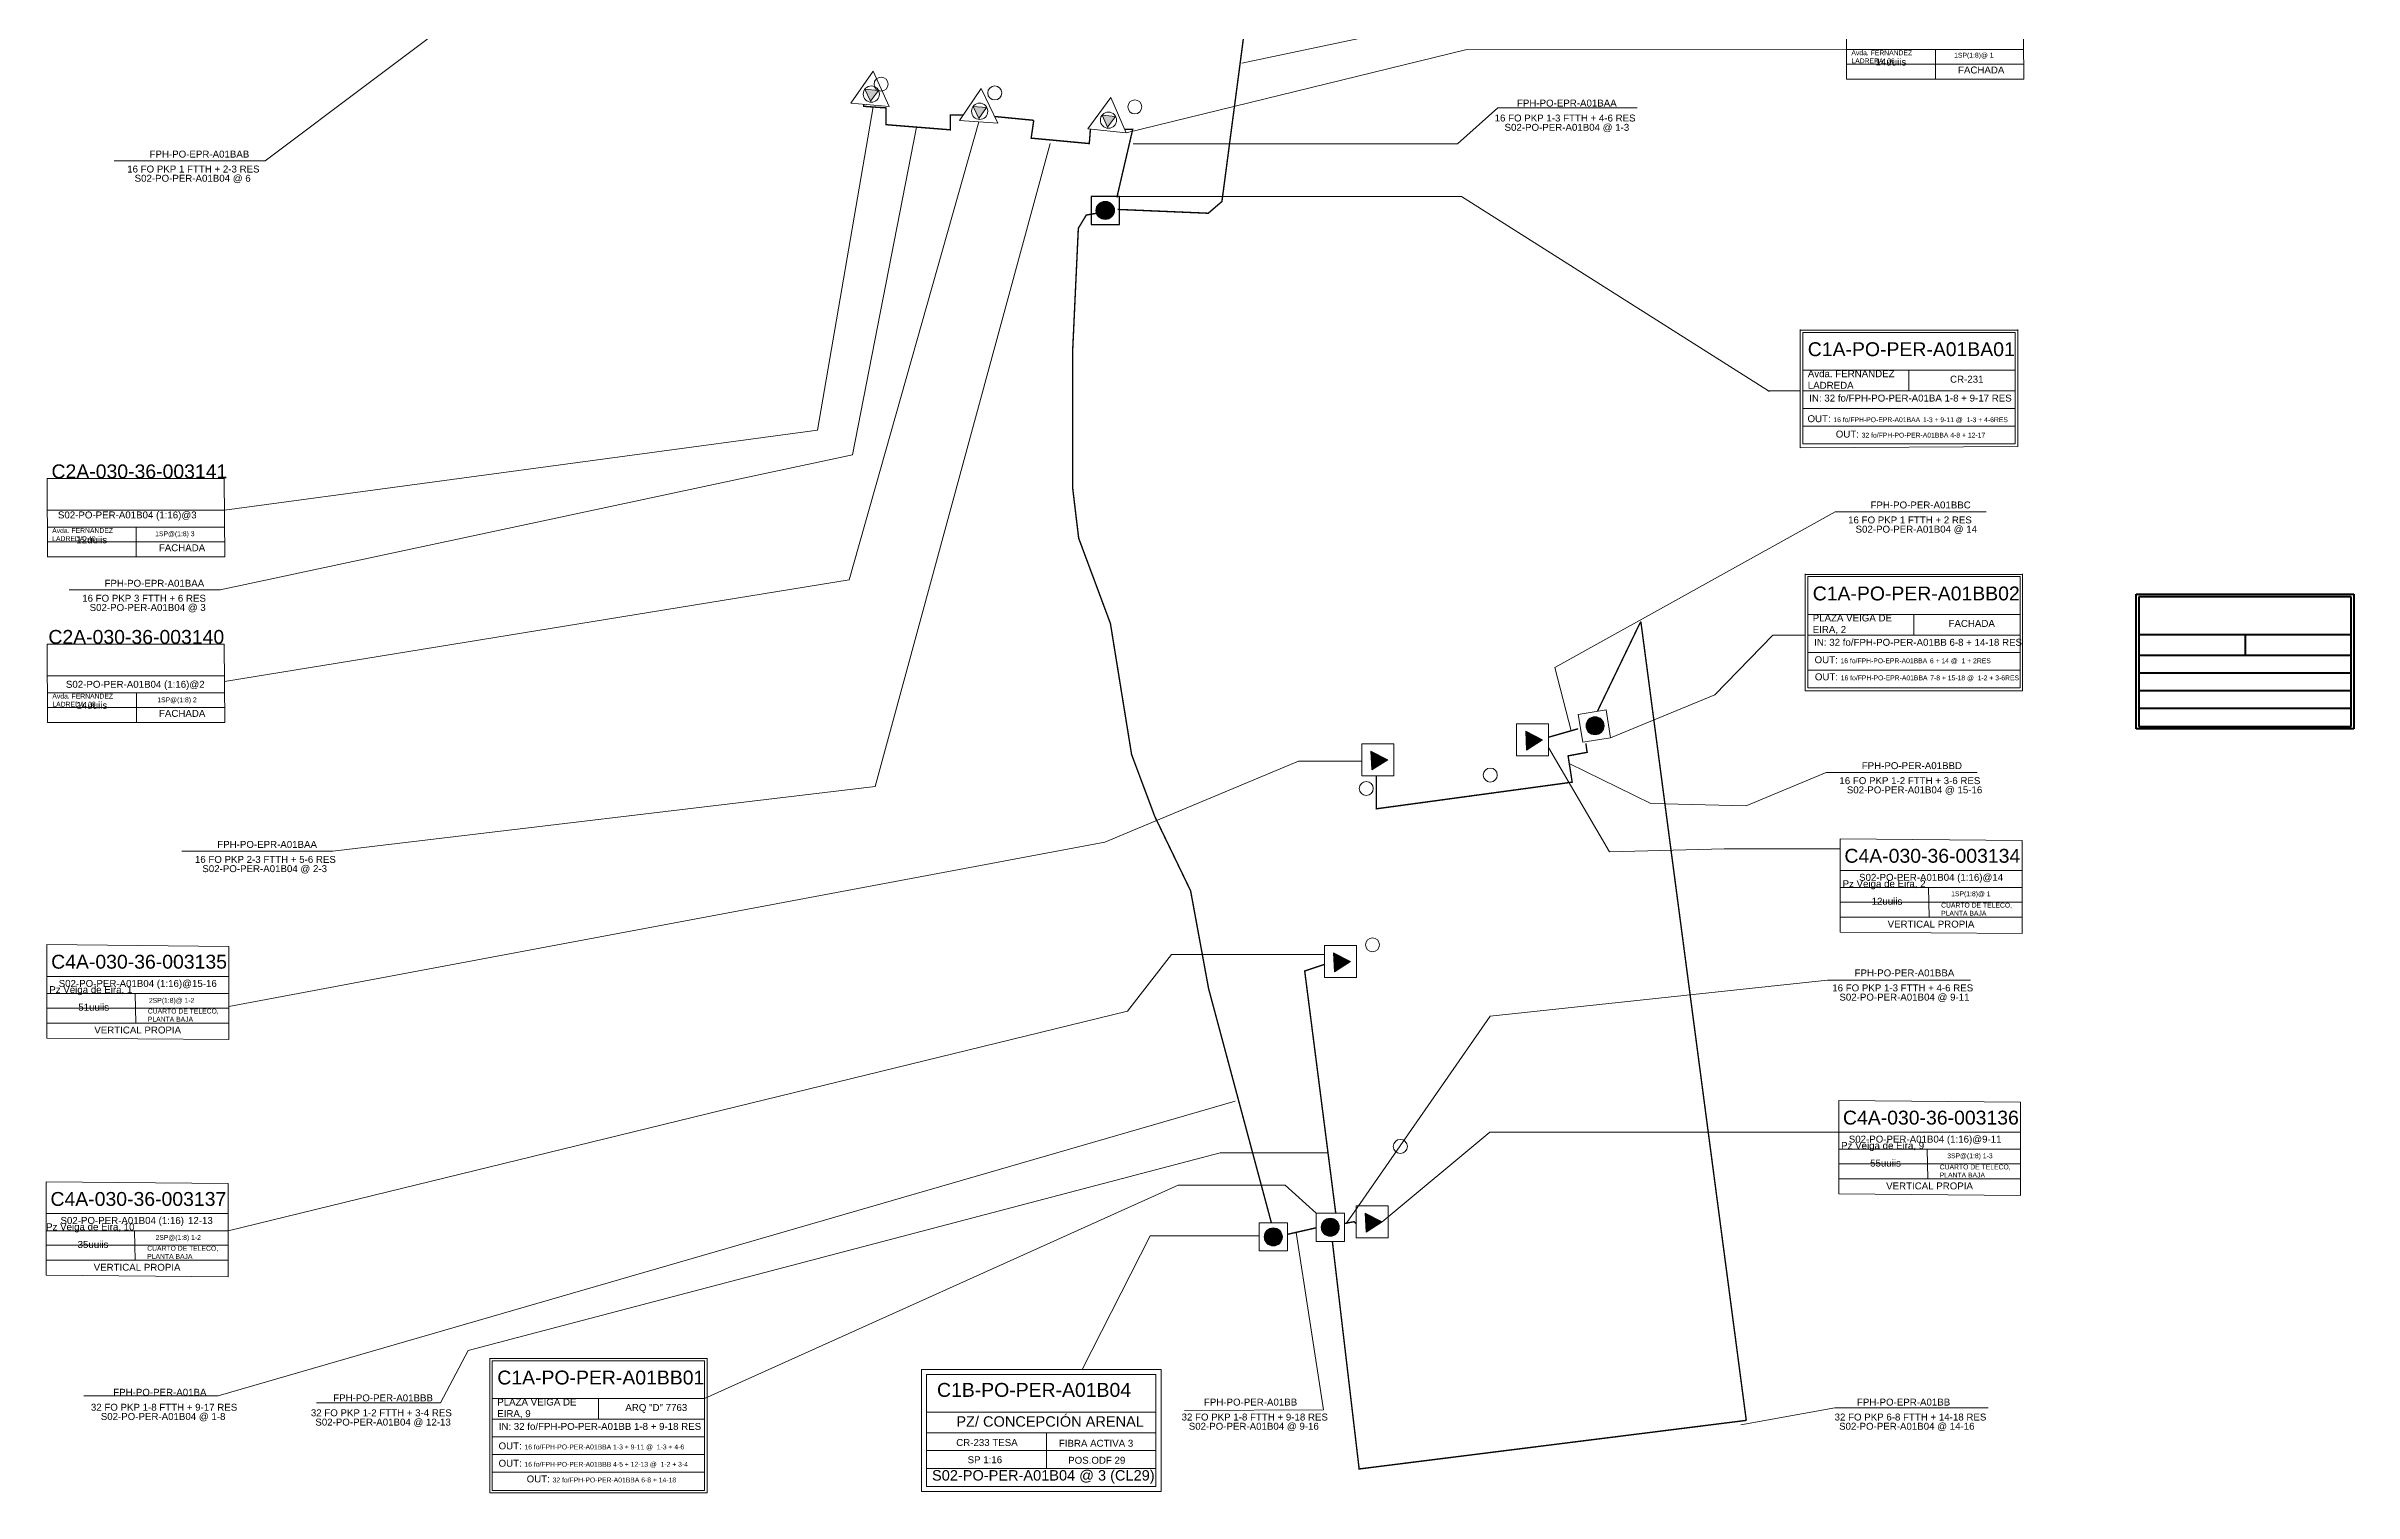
# Model space of a CAD drawing. Header units: millimetres. Extents: x 22 to 355, y 8 to 405.
# Drawn here: x 22.5 to 354.8, y 8.4 to 216.8 of the extents above; entities that cross this region are included whole.
import ezdxf

# ---------------------------------------------------------------- set-up
doc = ezdxf.new("R2010")
doc.units = ezdxf.units.MM
doc.header["$LTSCALE"] = 20
doc.linetypes.add('ACAD_ISO02W100', pattern=[15, 12, -3])
doc.styles.get("Standard").update_dxf_attribs({"font": 'arial.ttf'})

msp = doc.modelspace()

# ---------------------------------------------------------------- hatches: boundary and pattern name
at = {"linetype": 'Continuous', "lineweight": 9, "ltscale": 0.006, "true_color": 0xf26722}
h = msp.add_hatch(color=30, dxfattribs=at)
h.dxf.hatch_style = 1
h.paths.add_polyline_path([(176.45, 206.68), (174.52, 206.88), (175.29, 205.14)])
h.paths.add_polyline_path([(157.89, 207.99), (155.95, 208.13), (156.78, 206.42)])
h.paths.add_polyline_path([(142.29, 210.43, -0.014812), (142.23, 210.46), (140.36, 210.62), (141.17, 208.9)])
h = msp.add_hatch(color=5)
h.dxf.hatch_style = 1
h.paths.add_polyline_path([(173.68, 193.15, 1), (176.28, 193.15, 1)])
at = {"lineweight": 9}
h = msp.add_hatch(color=5, dxfattribs=at)
h.dxf.hatch_style = 1
h.paths.add_polyline_path([(244.21, 118.94, 1), (246.81, 118.94, 1)])
at = {"lineweight": 9, "true_color": 0xf26722}
h = msp.add_hatch(color=30, dxfattribs=at)
h.dxf.hatch_style = 1
h.paths.add_polyline_path([(235.66, 115.41), (237.94, 116.89), (235.53, 118.12)])
h = msp.add_hatch(color=30, dxfattribs=at)
h.dxf.hatch_style = 1
h.paths.add_polyline_path([(213.37, 112.54), (215.65, 114.02), (213.24, 115.25)])
h = msp.add_hatch(color=30, dxfattribs=at)
h.dxf.hatch_style = 1
h.paths.add_polyline_path([(207.99, 83.47), (210.28, 84.95), (207.86, 86.18)])
at = {"lineweight": 9}
h = msp.add_hatch(color=1, dxfattribs=at)
h.dxf.hatch_style = 1
h.paths.add_polyline_path([(197.88, 45.27, 1), (200.48, 45.27, 1)])
h = msp.add_hatch(color=5, dxfattribs=at)
h.dxf.hatch_style = 1
h.paths.add_polyline_path([(206.08, 46.65, 1), (208.68, 46.65, 1)])
at = {"lineweight": 9, "true_color": 0xf26722}
h = msp.add_hatch(color=30, dxfattribs=at)
h.dxf.hatch_style = 1
h.paths.add_polyline_path([(212.56, 45.96), (214.84, 47.44), (212.43, 48.67)])

# ---------------------------------------------------------------- linework, layer by layer
at = {"color": 251, "linetype": 'Continuous', "lineweight": 9, "ltscale": 0.006, "true_color": 0x636466}
for p, q in [((107.6, 240.62), (53.99, 200.31)), ((194.64, 214.38), (221.75, 220.08)), ((178, 204.35), (226.86, 216.3)), ((226.88, 216.3), (281.72, 216.34)), ((133.56, 161.49), (141.56, 208.06)), ((225.69, 202.74), (231.49, 207.93)), ((138.08, 139.91), (156.78, 205.91)), ((138.56, 157.96), (147.78, 205.16)), ((167.03, 202.79), (141.84, 110.15)), ((178.98, 202.74), (225.69, 202.74)), ((177.01, 195.18), (226.26, 195.18)), ((226.26, 195.18), (270.62, 167.07)), ((270.39, 167.14), (275.05, 167.14)), ((48.12, 149.96), (133.56, 161.49)), ((47.51, 138.47), (138.56, 157.96)), ((280.07, 149.75), (239.73, 127.29)), ((48.14, 125.29), (138.08, 139.91)), ((271.1, 131.95), (275.76, 131.95)), ((239.73, 127.29), (242.07, 118.19)), ((247.74, 117.19), (262.74, 123.36)), ((174.94, 102.12), (202.81, 113.79)), ((202.81, 113.79), (211.93, 113.79)), ((238.83, 115.76), (247.6, 100.75)), ((253.57, 107.7), (241.8, 113.49)), ((141.84, 110.15), (63.74, 100.84)), ((267.28, 107.36), (278.81, 112.19)), ((253.57, 107.7), (267.28, 107.36)), ((48.76, 78.46), (174.94, 102.12)), ((247.6, 100.75), (264.13, 101.17)), ((264.13, 101.17), (280.81, 101.17)), ((178.2, 77.8), (184.52, 85.97)), ((184.52, 85.97), (206.55, 85.97)), ((230.41, 77.05), (279.01, 82.25)), ((48.66, 46.16), (178.2, 77.8)), ((209.72, 47.25), (230.41, 77.05)), ((47.25, 22.35), (193.71, 64.82)), ((230.36, 60.34), (214.84, 47.44)), ((280.6, 60.34), (230.36, 60.34)), ((89.4, 30.51), (191.53, 57.39)), ((191.53, 57.39), (207.05, 57.39)), ((117.27, 21.97), (185.46, 52.72)), ((185.46, 52.72), (200.91, 52.72)), ((200.91, 52.72), (205.34, 48.68)), ((171.65, 26.17), (181.44, 45.43)), ((181.44, 45.43), (197.15, 45.43)), ((202.46, 45.92), (206.41, 20.36)), ((89.4, 30.51), (83.22, 28.89)), ((83.22, 28.89), (79.25, 21.36)), ((266.52, 18.21), (280.04, 20.63))]:
    msp.add_line(p, q, dxfattribs=at)
at = {"color": 18, "linetype": 'Continuous', "lineweight": 9, "ltscale": 0.006, "true_color": 0x000000}
for p, q in [((281.74, 212.07), (281.7, 223.37)), ((307.18, 223.37), (307.27, 212.07)), ((281.72, 216.34), (307.24, 216.34)), ((294.53, 216.34), (294.53, 212.07)), ((281.7, 214.23), (307.18, 214.23)), ((307.27, 212.07), (281.74, 212.07)), ((231.49, 207.93), (251.59, 207.93)), ((53.99, 200.31), (32.24, 200.31)), ((22.6, 154.53), (48.08, 154.53)), ((22.64, 143.23), (22.6, 154.53)), ((48.08, 154.53), (48.17, 143.23)), ((22.6, 149.96), (48.12, 149.96)), ((301.82, 149.75), (280.07, 149.75)), ((22.63, 147.5), (48.14, 147.5)), ((35.43, 147.5), (35.43, 143.23)), ((22.6, 145.39), (48.08, 145.39)), ((48.17, 143.23), (22.64, 143.23)), ((47.51, 138.47), (25.76, 138.47)), ((22.62, 130.68), (48.1, 130.68)), ((22.66, 119.38), (22.62, 130.68)), ((48.1, 130.68), (48.19, 119.38)), ((22.62, 126.11), (48.14, 126.11)), ((22.65, 123.65), (48.16, 123.65)), ((35.45, 123.65), (35.45, 119.38)), ((22.62, 121.53), (48.1, 121.53)), ((48.19, 119.38), (22.66, 119.38)), ((300.56, 112.19), (278.81, 112.19)), ((63.74, 100.84), (41.99, 100.84)), ((280.81, 102.63), (280.81, 89.17)), ((307.01, 102.38), (280.81, 102.63)), ((307.01, 88.96), (307.01, 102.38)), ((280.81, 98.06), (307.01, 98.06)), ((280.81, 95.6), (307.01, 95.6)), ((280.81, 93.49), (307.01, 93.49)), ((293.55, 95.6), (293.63, 91.33)), ((280.81, 91.33), (307.01, 91.33)), ((280.81, 91.33), (307.01, 91.33)), ((22.55, 87.37), (22.55, 73.91)), ((48.76, 87.12), (22.55, 87.37)), ((48.76, 73.7), (48.76, 87.12)), ((280.81, 89.17), (307.01, 88.96)), ((22.55, 82.8), (48.76, 82.8)), ((22.55, 80.34), (48.76, 80.34)), ((35.3, 80.34), (35.38, 76.07)), ((279.01, 82.25), (299.59, 82.25)), ((22.55, 78.23), (48.76, 78.23)), ((22.55, 76.07), (48.76, 76.07)), ((22.55, 76.07), (48.76, 76.07)), ((22.55, 73.91), (48.76, 73.7)), ((280.6, 64.91), (280.6, 51.45)), ((306.8, 64.66), (280.6, 64.91)), ((306.8, 51.24), (306.8, 64.66)), ((280.6, 60.34), (306.8, 60.34)), ((280.6, 57.88), (306.8, 57.88)), ((293.34, 57.88), (293.42, 53.61)), ((22.46, 53.19), (22.46, 39.73)), ((48.66, 52.94), (22.46, 53.19)), ((280.6, 55.77), (306.8, 55.77)), ((280.6, 53.61), (306.8, 53.61)), ((280.6, 53.61), (306.8, 53.61)), ((48.66, 39.52), (48.66, 52.94)), ((280.6, 51.45), (306.8, 51.24)), ((22.46, 48.62), (48.66, 48.62)), ((22.46, 46.16), (48.66, 46.16)), ((22.46, 44.05), (48.66, 44.05)), ((35.2, 46.16), (35.28, 41.89)), ((22.46, 41.89), (48.66, 41.89)), ((22.46, 41.89), (48.66, 41.89)), ((22.46, 39.73), (48.66, 39.52)), ((47.25, 22.35), (27.89, 22.35)), ((79.25, 21.36), (61.37, 21.36)), ((206.41, 20.36), (186.39, 20.23)), ((280.04, 20.63), (302.13, 20.63))]:
    msp.add_line(p, q, dxfattribs=at)
at = {"color": 32, "linetype": 'ByBlock', "lineweight": 9, "ltscale": 0.006, "true_color": 0xcd6928}
for p, q in [((141.56, 213.2), (138.36, 208.63)), ((143.88, 208.15), (141.56, 213.2)), ((157.11, 210.72), (153.98, 206.11)), ((159.51, 205.71), (157.11, 210.72)), ((175.76, 209.43), (172.48, 204.92)), ((178, 204.35), (175.76, 209.43)), ((138.36, 208.63), (143.88, 208.15)), ((153.98, 206.11), (159.51, 205.71)), ((172.48, 204.92), (178, 204.35))]:
    msp.add_line(p, q, dxfattribs=at)
at = {"linetype": 'ByBlock', "lineweight": 9, "ltscale": 0.006}
for p, q in [((140.36, 210.62), (141.17, 208.9)), ((142.3, 210.45), (140.36, 210.62)), ((141.17, 208.9), (142.3, 210.45)), ((155.95, 208.13), (156.78, 206.42)), ((157.89, 207.99), (155.95, 208.13)), ((156.78, 206.42), (157.89, 207.99)), ((174.52, 206.88), (175.29, 205.14)), ((176.45, 206.68), (174.52, 206.88)), ((175.29, 205.14), (176.45, 206.68))]:
    msp.add_line(p, q, dxfattribs=at)
at = {"color": 5, "linetype": 'Continuous', "lineweight": 9, "ltscale": 0.006}
for p, q in [((275.05, 158.93), (275.05, 175.98)), ((275.05, 175.91), (306.38, 175.91)), ((275.43, 175.59), (275.43, 159.55)), ((306, 175.59), (275.43, 175.59)), ((306, 159.55), (306, 175.59)), ((306.38, 175.98), (306.38, 159.12)), ((275.43, 170.13), (306, 170.13)), ((290.72, 170.13), (290.72, 167.17)), ((275.43, 167.17), (306, 167.17)), ((275.43, 164.63), (306, 164.63)), ((275.43, 162.09), (306, 162.09)), ((275.43, 159.55), (306, 159.55)), ((275.05, 158.93), (306.38, 159.12)), ((275.76, 123.94), (275.76, 140.79)), ((275.76, 140.72), (307.09, 140.72)), ((276.14, 140.4), (276.14, 124.36)), ((306.71, 140.4), (276.14, 140.4)), ((306.71, 124.36), (306.71, 140.4)), ((307.09, 140.79), (307.09, 123.94)), ((276.14, 134.94), (306.71, 134.94)), ((291.42, 134.94), (291.42, 131.98)), ((276.14, 131.98), (306.71, 131.98)), ((276.14, 129.44), (306.71, 129.44)), ((276.14, 126.9), (306.71, 126.9)), ((307.09, 123.94), (275.76, 123.94)), ((276.14, 124.36), (306.71, 124.36)), ((86.33, 8.38), (86.33, 27.81)), ((86.33, 27.75), (117.65, 27.75)), ((86.71, 27.43), (86.71, 8.72)), ((117.27, 27.43), (86.71, 27.43)), ((117.27, 8.72), (117.27, 27.43)), ((117.65, 27.81), (117.65, 8.38)), ((86.71, 21.97), (117.27, 21.97)), ((101.99, 21.97), (101.99, 19.01)), ((86.71, 19.01), (117.27, 19.01)), ((86.71, 16.47), (117.27, 16.47)), ((86.71, 13.93), (117.27, 13.93)), ((86.71, 11.39), (117.27, 11.39)), ((117.65, 8.38), (86.33, 8.38)), ((86.71, 8.72), (117.27, 8.72))]:
    msp.add_line(p, q, dxfattribs=at)
at = {"color": 251, "linetype": 'Continuous', "lineweight": 200, "ltscale": 0.006, "true_color": 0x636466}
for p, q in [((323.46, 137.88), (354.79, 137.88)), ((323.46, 118.45), (323.46, 137.88)), ((323.84, 137.5), (323.84, 118.79)), ((354.41, 137.5), (323.84, 137.5)), ((354.41, 118.79), (354.41, 137.5)), ((354.79, 137.88), (354.79, 118.45)), ((323.84, 132.04), (354.41, 132.04)), ((339.12, 132.04), (339.12, 129.08)), ((323.84, 129.08), (354.41, 129.08)), ((323.84, 126.54), (354.41, 126.54)), ((323.84, 124), (354.41, 124)), ((323.84, 121.46), (354.41, 121.46)), ((354.79, 118.45), (323.46, 118.45)), ((323.84, 118.79), (354.41, 118.79))]:
    msp.add_line(p, q, dxfattribs=at)
at = {"color": 251, "linetype": 'Continuous', "lineweight": 9, "ltscale": 0.01, "true_color": 0x636466}
msp.add_line((262.74, 123.36), (271.1, 131.95), dxfattribs=at)
at = {"color": 30, "lineweight": 9, "true_color": 0xf26722}
for p, q in [((234.22, 119.18), (238.83, 119.18)), ((234.22, 114.57), (234.22, 119.18)), ((235.53, 118.12), (235.66, 115.41)), ((237.94, 116.89), (235.53, 118.12)), ((235.66, 115.41), (237.94, 116.89)), ((238.83, 119.18), (238.83, 114.57)), ((211.93, 116.31), (216.54, 116.31)), ((211.93, 111.69), (211.93, 116.31)), ((213.24, 115.25), (213.37, 112.54)), ((215.65, 114.02), (213.24, 115.25)), ((213.37, 112.54), (215.65, 114.02)), ((216.54, 116.31), (216.54, 111.69)), ((238.83, 114.57), (234.22, 114.57)), ((216.54, 111.69), (211.93, 111.69)), ((211.12, 49.73), (215.73, 49.73)), ((211.12, 45.11), (211.12, 49.73)), ((212.43, 48.67), (212.56, 45.96)), ((214.84, 47.44), (212.43, 48.67)), ((212.56, 45.96), (214.84, 47.44)), ((215.73, 49.73), (215.73, 45.11)), ((215.73, 45.11), (211.12, 45.11))]:
    msp.add_line(p, q, dxfattribs=at)
at = {"color": 32, "lineweight": 9, "true_color": 0xcd6928}
for p, q in [((206.55, 87.23), (211.17, 87.23)), ((206.55, 82.62), (206.55, 87.23)), ((211.17, 87.23), (211.17, 82.62)), ((207.86, 86.18), (207.99, 83.47)), ((210.28, 84.95), (207.86, 86.18)), ((207.99, 83.47), (210.28, 84.95)), ((211.17, 82.62), (206.55, 82.62))]:
    msp.add_line(p, q, dxfattribs=at)
at = {"color": 1, "linetype": 'Continuous', "lineweight": 9, "ltscale": 0.006}
for p, q in [((148.52, 26.17), (148.52, 8.57)), ((183.02, 26.17), (148.52, 26.17)), ((149.24, 25.45), (149.24, 9.32)), ((182.26, 25.45), (149.24, 25.45)), ((182.26, 9.32), (182.26, 25.45)), ((183.02, 8.57), (183.02, 26.17)), ((149.24, 19.99), (182.26, 19.99)), ((149.24, 17.03), (182.26, 17.03)), ((166.51, 17.03), (166.51, 11.91)), ((149.24, 14.49), (182.26, 14.49)), ((149.24, 9.32), (149.24, 11.91)), ((149.24, 11.91), (182.26, 11.91)), ((182.26, 11.91), (182.26, 9.32)), ((148.52, 8.57), (183.02, 8.57)), ((182.26, 9.32), (149.24, 9.32)), ((182.26, 9.32), (182.26, 9.32))]:
    msp.add_line(p, q, dxfattribs=at)
at = {"color": 3, "linetype": 'ACAD_ISO02W100', "lineweight": 200, "ltscale": 0.01, "const_width": 0.2}
for points in [[(176.78, 193.3), (189.81, 192.75), (191.78, 194.44), (197.64, 238.97), (199.55, 255.91), (201.58, 277.54), (204.59, 283.47), (203.11, 284.02), (196.84, 280.29), (196.12, 279.15)], [(198.9, 47.3), (189.86, 81.03), (187.27, 95.13), (182.11, 105.84), (178.77, 114.77), (175.72, 133.65), (171.15, 145.93), (170.3, 153.04), (170.3, 173.29), (171.1, 190.59), (172.25, 192.49), (173.98, 192.79)]]:
    msp.add_lwpolyline(points, dxfattribs=at)
at = {"color": 5, "linetype": 'Continuous', "lineweight": 9, "ltscale": 0.006, "const_width": 0.2}
for points in [[(154.52, 206.91), (152.65, 206.91), (152.65, 204.77), (143.41, 205.51), (143.41, 207.93), (140.1, 208.16)], [(140.2, 208.16), (140.2, 208.47)], [(177.78, 204.84), (178.93, 204.84), (176.65, 195.02)]]:
    msp.add_lwpolyline(points, dxfattribs=at)
at = {"color": 5, "linetype": 'Continuous', "lineweight": 200, "ltscale": 0.006, "const_width": 0.2}
for points in [[(164.68, 206.14), (159.04, 206.69)], [(172.84, 204.88), (172.68, 202.79), (164.31, 203.57), (164.68, 206.14)]]:
    msp.add_lwpolyline(points, dxfattribs=at)
at = {"color": 5}
msp.add_lwpolyline([(172.95, 191.12), (177.01, 191.12), (177.01, 195.18), (172.95, 195.18)], close=True, dxfattribs=at)
at = {"color": 3, "linetype": 'ACAD_ISO02W100', "ltscale": 0.01, "const_width": 0.2}
for points in [[(252.11, 133.91), (251.83, 133.39), (245.86, 121)], [(267.29, 18.83), (252.11, 133.91)], [(207.69, 44.57), (211.54, 11.83)], [(211.41, 11.81), (267.32, 18.83)]]:
    msp.add_lwpolyline(points, dxfattribs=at)
at = {"color": 5, "lineweight": 9}
for points in [[(243.73, 116.54), (247.74, 117.19), (247.09, 121.2), (243.08, 120.55)], [(205.34, 44.62), (209.41, 44.62), (209.41, 48.68), (205.34, 48.68)]]:
    msp.add_lwpolyline(points, close=True, dxfattribs=at)
at = {"color": 5, "linetype": 'ByBlock', "lineweight": 200, "ltscale": 0.006, "const_width": 0.2}
msp.add_lwpolyline([(244.19, 116.37), (244.37, 115.08), (241.63, 114.57), (242.22, 110.78), (214, 106.94), (214, 111.69)], dxfattribs=at)
at = {"color": 5, "lineweight": 9, "ltscale": 0.01, "const_width": 0.2}
msp.add_lwpolyline([(243.09, 118.48), (243.09, 118.48), (238.8, 117.25)], dxfattribs=at)
at = {"color": 5, "linetype": 'ACAD_ISO02W100', "lineweight": 9, "ltscale": 0.01, "const_width": 0.2}
msp.add_lwpolyline([(244.19, 116.37), (244.19, 116.37)], dxfattribs=at)
at = {"color": 5, "linetype": 'ACAD_ISO02W100', "ltscale": 0.01, "const_width": 0.2}
msp.add_lwpolyline([(208.17, 48.68), (203.7, 83.57), (206.49, 84.5)], dxfattribs=at)
at = {"color": 1, "lineweight": 9}
msp.add_lwpolyline([(197.15, 43.24), (201.21, 43.24), (201.21, 47.3), (197.15, 47.3)], close=True, dxfattribs=at)
at = {"color": 3, "linetype": 'ACAD_ISO02W100', "lineweight": 9, "ltscale": 0.01, "const_width": 0.2}
msp.add_lwpolyline([(201.21, 45.63), (205.34, 46.57)], dxfattribs=at)
at = {"color": 5, "lineweight": 9, "const_width": 0.2}
for points in [[(209.36, 47.18), (210.85, 47.46)], [(210.77, 47.48), (211.12, 47.18)]]:
    msp.add_lwpolyline(points, dxfattribs=at)
at = {"linetype": 'ByBlock', "lineweight": 9, "ltscale": 0.006}
for centre in [(141.29, 209.92), (156.89, 207.44), (175.44, 206.16)]:
    msp.add_circle(centre, 1.17, dxfattribs=at)
at = {"color": 3, "linetype": 'ByBlock', "lineweight": 9, "ltscale": 0.006}
for centre in [(142.7, 211.35), (159.07, 210.08), (179.24, 208.07), (212.57, 109.87), (230.43, 111.81), (213.46, 87.34), (217.47, 58.3)]:
    msp.add_circle(centre, 1.01, dxfattribs=at)
at = {"color": 5}
msp.add_circle((174.98, 193.15), 1.3, dxfattribs=at)
at = {"color": 5, "lineweight": 9}
for centre in [(245.51, 118.9), (207.38, 46.65)]:
    msp.add_circle(centre, 1.3, dxfattribs=at)
at = {"color": 1, "lineweight": 9}
msp.add_circle((199.18, 45.27), 1.3, dxfattribs=at)

# ---------------------------------------------------------------- texts
at = {"color": 251, "linetype": 'Continuous', "lineweight": 9, "ltscale": 0.006, "true_color": 0x636466, "attachment_point": 1}
for s, width, heights, insert, char_height in [('{\\C256;\\c0;Avda. FERNANDEZ LADRERA, 36}', 12.7842, [0], (282.43, 216.22), 0.7), ('\\pxqc;{\\H0.4x;\\C256;\\c0;14uuiis} ', 12.7842, [0], (281.73, 215.04), 2.5), ('{\\C256;\\c0;1SP(1:8)@ 1}', 13.4619, [0], (297.23, 215.87), 0.7), ('\\pxqc;{\\C256;\\c0;FACHADA}', 26.2042, [0], (288.02, 213.89), 1), ('{\\C256;\\c0;Avda. FERNANDEZ LADREDA}', 14.5651, [0], (276.15, 170.13), 1), ('{\\C256;\\c0;IN: 32 fo/FPH-PO-PER-A01BA 1-8 + 9-17 RES}', 31.9539, [0], (276.36, 166.62), 1), ('{\\C256;\\c0;OUT: \\H0.7x;16 fo/FPH-PO-EPR-A01BAA\\H1.42857x;\\C5; \\H0.7x;\\C256;\\c0;1-3 + 9-11 @  1-3 + 4-6RES}', 35.919, [0], (276.11, 163.65), 1), ('{\\C256;\\c0;OUT: \\H0.7x;32 fo/FPH-PO-PER-A01BBA 4-8 + 12-17}', 40.0108, [0], (280.18, 161.43), 1), ('{\\C256;\\c0; C2A-030-36-003141}', 24.0298, [0], (23.23, 156.56), 2), ('{\\C256;\\c0;Avda. FERNANDEZ LADREDA, 40}', 12.7842, [0], (23.33, 147.38), 0.7), ('\\pxqc;{\\H0.4x;\\C256;\\c0;12uuiis} ', 12.7842, [0], (22.63, 146.2), 2.5), ('{\\C256;\\c0;1SP@(1:8) 3}', 13.4619, [0], (38.16, 146.92), 0.7), ('\\pxqc;{\\C256;\\c0;FACHADA}', 26.2042, [0], (28.92, 145.05), 1), ('{\\C256;\\c0;PLAZA VEIGA DE EIRA, 2}', 14.5651, [0], (276.86, 134.94), 1), ('{\\C256;\\c0; C2A-030-36-003140}', 24.0298, [0], (22.78, 132.71), 2), ('{\\C256;\\c0;IN: 32 fo/FPH-PO-PER-A01BB 6-8 + 14-18 RES}', 31.9539, [0], (277.07, 131.43), 1), ('{\\C256;\\c0;OUT: \\H0.7x;16 fo/FPH-PO-EPR-A01BBA\\H1.42857x;\\C5; \\H0.7x;\\C256;\\c0;6 + 14 @  1 + 2RES}', 35.919, [0], (277.13, 128.92), 1), ('{\\C256;\\c0;OUT: \\H0.7x;16 fo/FPH-PO-EPR-A01BBA\\H1.42857x;\\C5; \\H0.7x;\\C256;\\c0;7-8 + 15-18 @  1-2 + 3-6RES}', 35.919, [0], (277.17, 126.46), 1), ('{\\C256;\\c0;Avda. FERNANDEZ LADREDA, 38}', 12.7842, [0], (23.35, 123.53), 0.7), ('{\\C256;\\c0;1SP@(1:8) 2}', 13.4619, [0], (38.47, 122.99), 0.7), ('\\pxqc;{\\H0.4x;\\C256;\\c0;14uuiis} ', 12.7842, [0], (22.65, 122.35), 2.5), ('\\pxqc;{\\C256;\\c0;FACHADA}', 26.2042, [0], (28.94, 121.19), 1), ('{\\H0.4x;\\C256;\\c0;Pz Veiga de Eira, 2} ', 12.7842, [0], (281.16, 96.65), 2.5), ('\\pxqc;{\\H0.4x;\\C256;\\c0;12uuiis} ', 12.7842, [0], (281.16, 94.12), 2.5), ('\\pxsm1,ql;{\\C256;\\c0;CUARTO DE TELECO, PLANTA BAJA} ', 12.7842, [7.61], (295.35, 93.41), 0.7), ('{\\C256;\\c0;1SP(1:8)@ 1}', 13.4619, [0], (296.8, 95.05), 0.7), ('\\pxqc;{\\C256;\\c0;VERTICAL PROPIA}', 26.2042, [0], (280.79, 90.83), 1), ('{\\H0.4x;\\C256;\\c0;Pz Veiga de Eira, 1} ', 12.7842, [0], (22.91, 81.39), 2.5), ('\\pxqc;{\\H0.4x;\\C256;\\c0;51uuiis} ', 12.7842, [0], (22.91, 78.86), 2.5), ('\\pxsm1,ql;{\\C256;\\c0;CUARTO DE TELECO, PLANTA BAJA} ', 12.7842, [7.61], (37.1, 78.15), 0.7), ('{\\C256;\\c0;2SP(1:8)@ 1-2}', 13.4619, [0], (37.26, 79.69), 0.7), ('\\pxqc;{\\C256;\\c0;VERTICAL PROPIA}', 26.2042, [0], (22.54, 75.57), 1), ('{\\H0.4x;\\C256;\\c0;Pz Veiga de Eira, 9} ', 12.7842, [0], (280.95, 58.93), 2.5), ('{\\C256;\\c0;3SP@(1:8) 1-3}', 13.4619, [0], (296.23, 57.3), 0.7), ('\\pxqc;{\\H0.4x;\\C256;\\c0;55uuiis} ', 12.7842, [0], (280.95, 56.4), 2.5), ('\\pxsm1,ql;{\\C256;\\c0;CUARTO DE TELECO, PLANTA BAJA} ', 12.7842, [7.61], (295.15, 55.69), 0.7), ('\\pxqc;{\\C256;\\c0;VERTICAL PROPIA}', 26.2042, [0], (280.58, 53.11), 1), ('{\\H0.4x;\\C256;\\c0;Pz Veiga de Eira, 10} ', 12.7842, [0], (22.45, 47.21), 2.5), ('\\pxqc;{\\H0.4x;\\C256;\\c0;35uuiis} ', 12.7842, [0], (22.81, 44.68), 2.5), ('\\pxsm1,ql;{\\C256;\\c0;CUARTO DE TELECO, PLANTA BAJA} ', 12.7842, [7.61], (37.01, 43.97), 0.7), ('{\\C256;\\c0;2SP@(1:8) 1-2}', 13.4619, [0.919], (38.21, 45.53), 0.7), ('\\pxqc;{\\C256;\\c0;VERTICAL PROPIA}', 26.2042, [0], (22.45, 41.39), 1), ('{\\C256;\\c0;PLAZA VEIGA DE EIRA, 9}', 14.5651, [0], (87.42, 21.97), 1), ('{\\C256;\\c0;IN: 32 fo/FPH-PO-PER-A01BB 1-8 + 9-18 RES}', 29.6363, [0], (87.63, 18.46), 1), ('{\\C256;\\c0;OUT: \\H0.7x;16 fo/FPH-PO-PER-A01BBA 1-3 + 9-11 @  1-3 + 4-6}', 40.0108, [0], (87.61, 15.65), 1), ('{\\C256;\\c0;OUT: \\H0.7x;16 fo/FPH-PO-PER-A01BBB 4-5 + 12-13 @  1-2 + 3-4}', 40.0108, [0], (87.61, 13.15), 1), ('{\\C256;\\c0;OUT: \\H0.7x;32 fo/FPH-PO-PER-A01BBA 6-8 + 14-18}', 40.0108, [0], (91.66, 10.89), 1)]:
    msp.add_mtext_dynamic_manual_height_columns(s, width=width, gutter_width=12.5, heights=heights, dxfattribs=dict(at, insert=insert, char_height=char_height))
at = {"color": 5, "linetype": 'Continuous', "lineweight": 9, "ltscale": 0.006, "attachment_point": 1}
for s, width, insert, char_height in [('16 FO PKP 1-3 FTTH + 4-6 RES', 26.7396, (231.05, 206.97), 1), ('FPH-PO-EPR-A01BAA', 17.6927, (234.27, 209.12), 1), ('\\pxqc;S02-PO-PER-A01B04 @ 1-3', 33.0198, (224.95, 205.63), 1), ('16 FO PKP 1 FTTH + 2-3 RES', 26.7396, (34.13, 199.62), 1), ('FPH-PO-EPR-A01BAB', 17.6927, (37.35, 201.77), 1), ('S02-PO-PER-A01B04 @ 6', 33.0198, (35.2, 198.29), 1), ('\\pxqc;{\\H0.66667x;\\C256;\\c0;S02-PO-PER-A01B04 (1:16)@3\\H1.5x; }', 33.0198, (17.63, 149.78), 1.5), ('FPH-PO-PER-A01BBC', 17.6927, (285.18, 151.22), 1), ('16 FO PKP 1 FTTH + 2 RES', 26.7396, (281.96, 149.06), 1), ('S02-PO-PER-A01B04 @ 14', 33.0198, (283.03, 147.73), 1), ('FPH-PO-EPR-A01BAA', 17.6927, (30.86, 139.94), 1), ('16 FO PKP 3 FTTH + 6 RES', 26.7396, (27.65, 137.78), 1), ('S02-PO-PER-A01B04 @ 3', 33.0198, (28.72, 136.45), 1), ('\\pxqc;{\\H0.66667x;\\C256;\\c0;S02-PO-PER-A01B04 (1:16)\\H1x;@2}', 33.0198, (18.78, 125.38), 1.5), ('FPH-PO-PER-A01BBD', 17.6927, (283.92, 113.66), 1), ('16 FO PKP 1-2 FTTH + 3-6 RES', 26.7396, (280.7, 111.5), 1), ('S02-PO-PER-A01B04 @ 15-16', 33.0198, (281.77, 110.17), 1), ('16 FO PKP 2-3 FTTH + 5-6 RES', 26.7396, (43.88, 100.15), 1), ('FPH-PO-EPR-A01BAA', 17.6927, (47.1, 102.31), 1), ('S02-PO-PER-A01B04 @ 2-3', 33.0198, (44.95, 98.82), 1), ('\\pxqc;{\\H0.66667x;\\C256;\\c0;S02-PO-PER-A01B04 (1:16)@14\\H1.5x; }', 33.0198, (277.4, 97.57), 1.5), ('FPH-PO-PER-A01BBA', 17.6927, (282.89, 83.8), 1), ('\\pxqc;{\\H0.66667x;\\C256;\\c0;S02-PO-PER-A01B04 (1:16)\\H1x;@15-16}', 33.0198, (19.14, 82.28), 1.5), ('16 FO PKP 1-3 FTTH + 4-6 RES', 26.7396, (279.67, 81.64), 1), ('\\pxqc;S02-PO-PER-A01B04 @ 9-11', 33.0198, (273.56, 80.31), 1), ('\\pxqc;{\\H0.66667x;\\C256;\\c0;S02-PO-PER-A01B04 (1:16)@9-11\\H1.5x; }', 33.0198, (276.54, 59.85), 1.5), ('\\pxqc;{\\H0.66667x;\\C256;\\c0;S02-PO-PER-A01B04 (1:16)\\H1.5x; \\H0.66666x;12-13}', 33.0198, (18.98, 48.13), 1.5), ('32 FO PKP 1-2 FTTH + 3-4 RES', 26.7396, (60.58, 20.42), 1), ('\\pxqc;S02-PO-PER-A01B04 @ 12-13', 33.0198, (54.47, 19.08), 1), ('\\pxqc;{\\C256;\\c0;PZ/ CONCEPCIÓN ARENAL}', 30.2195, (151.93, 19.42), 1.5), ('\\pxqc;{\\C256;\\c0;CR-233 TESA}', 15.7389, (150.07, 16.14), 1), ('\\pxqc;{\\C256;\\c0;SP 1:16}', 7.1831, (154.05, 13.66), 1), ('{\\C256;\\c0;FIBRA ACTIVA 3}', 14.6723, (168.3, 16.03), 1), ('{\\C256;\\c0;POS.ODF 29}', 12.2491, (169.64, 13.58), 1), ('\\pxqc;{\\C256;\\c0;S02-PO-PER-A01B04 @ 3 (CL29)}', 33.0198, (149.55, 11.66), 1.5)]:
    msp.add_mtext_dynamic_manual_height_columns(s, width=width, gutter_width=12.5, heights=[0], dxfattribs=dict(at, insert=insert, char_height=char_height))
at = {"color": 18, "linetype": 'Continuous', "lineweight": 9, "ltscale": 0.006, "true_color": 0x000000, "attachment_point": 1}
for s, width, heights, insert, char_height in [('C1A-PO-PER-A01BA01', 31.4465, [2.07], (276.15, 174.16), 2), ('\\pxqc;CR-231', 14.666, [0], (291.71, 169.34), 1), ('C1A-PO-PER-A01BB02', 31.4465, [2.07], (276.86, 138.97), 2), ('\\pxqc;FACHADA', 14.666, [0], (292.42, 134.15), 1), ('C4A-030-36-003134', 23.7977, [0], (281.43, 101.17), 2), ('C4A-030-36-003135', 23.7977, [0], (23.18, 85.91), 2), ('C4A-030-36-003136', 23.7977, [0], (281.22, 63.45), 2), ('C4A-030-36-003137', 23.7977, [0], (23.08, 51.73), 2), ('C1A-PO-PER-A01BB01', 31.4465, [0], (87.43, 26), 2), ('C1B-PO-PER-A01B04', 31.4465, [0], (150.75, 24.22), 2), ('{\\C5;FPH-PO-PER-A01BBB}', 17.6927, [0], (63.8, 22.57), 1), ('\\pxqc;ARQ "D" 7763', 14.666, [0], (102.99, 21.18), 1)]:
    msp.add_mtext_dynamic_manual_height_columns(s, width=width, gutter_width=12.5, heights=heights, dxfattribs=dict(at, insert=insert, char_height=char_height))
at = {"color": 3, "linetype": 'Continuous', "lineweight": 9, "ltscale": 0.006, "char_height": 1, "attachment_point": 1}
for s, width, insert in [('FPH-PO-PER-A01BA', 17.6927, (32.12, 23.38)), ('32 FO PKP 1-8 FTTH + 9-17 RES', 26.7396, (28.9, 21.22)), ('\\pxqc;S02-PO-PER-A01B04 @ 1-8', 33.0198, (22.79, 19.89)), ('FPH-PO-PER-A01BB', 17.6927, (189.19, 21.96)), ('FPH-PO-EPR-A01BB', 17.6927, (283.23, 21.96)), ('32 FO PKP 1-8 FTTH + 9-18 RES', 26.7396, (185.97, 19.81)), ('\\pxqc;S02-PO-PER-A01B04 @ 9-16', 33.0198, (179.86, 18.48)), ('32 FO PKP 6-8 FTTH + 14-18 RES', 26.7396, (280.01, 19.81)), ('\\pxqc;S02-PO-PER-A01B04 @ 14-16', 33.0198, (273.9, 18.48))]:
    msp.add_mtext_dynamic_manual_height_columns(s, width=width, gutter_width=12.5, heights=[0], dxfattribs=dict(at, insert=insert))

doc.saveas('drawing.dxf')
